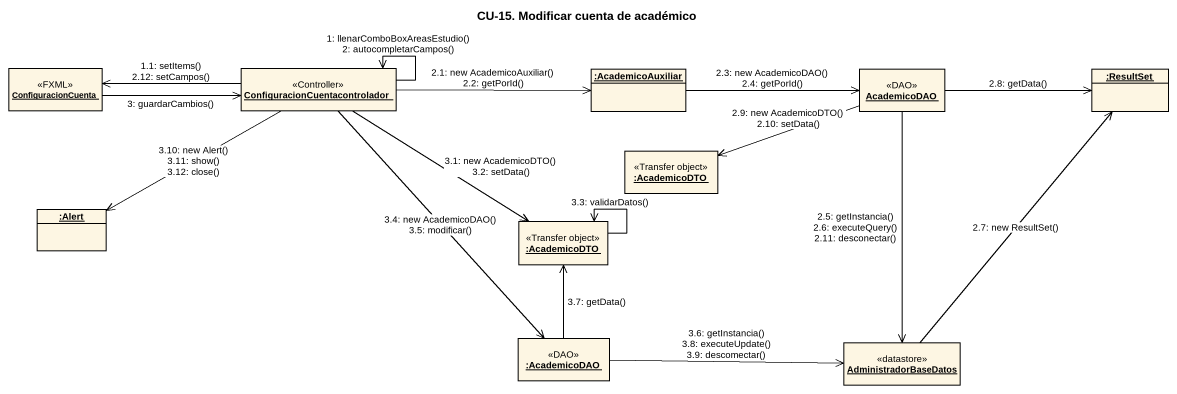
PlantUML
@startuml
title CU-15. Modificar cuenta de académico
hide circle
hide empty members
object ConfiguracionCuenta <<FXML>>
object "ConfiguracionCuentacontrolador" as ConfiguracionCuentacontrolad <<Controller>>
object ":AcademicoAuxiliar" as AcademicoAuxiliar
object AcademicoDAO <<DAO>>
object ":ResultSet" as ResultSet
object ":AcademicoDTO" as AcademicoDTO <<Transfer object>>
object ":Alert" as Alert
object ":AcademicoDTO" as AcademicoDTO_2 <<Transfer object>>
object ":AcademicoDAO" as AcademicoDAO_2 <<DAO>>
object AdministradorBaseDatos <<datastore>>
ConfiguracionCuentacontrolad --> ConfiguracionCuentacontrolad : 1: llenarComboBoxAreasEstudio()\n2: autocompletarCampos()
ConfiguracionCuentacontrolad -left-> ConfiguracionCuenta : 1.1: setItems()\n2.12: setCampos()
ConfiguracionCuentacontrolad -right-> AcademicoAuxiliar : 2.1: new AcademicoAuxiliar()\n2.2: getPorId()
AcademicoAuxiliar -right-> AcademicoDAO : 2.3: new AcademicoDAO()\n2.4: getPorId()
AcademicoDAO --> AdministradorBaseDatos : 2.5: getInstancia()\n2.6: executeQuery()\n2.11: desconectar()
AdministradorBaseDatos -up-> ResultSet : 2.7: new ResultSet()
AcademicoDAO -right-> ResultSet : 2.8: getData()
AcademicoDAO -left-> AcademicoDTO : 2.9: new AcademicoDTO()\n2.10: setData()
ConfiguracionCuenta -right-> ConfiguracionCuentacontrolad : 3: guardarCambios()
ConfiguracionCuentacontrolad --> AcademicoDTO_2 : 3.1: new AcademicoDTO()\n3.2: setData()
AcademicoDTO_2 --> AcademicoDTO_2 : 3.3: validarDatos()
ConfiguracionCuentacontrolad --> AcademicoDAO_2 : 3.4: new AcademicoDAO()\n3.5: modificar()
AcademicoDAO_2 -right-> AdministradorBaseDatos : 3.6: getInstancia()\n3.8: executeUpdate()\n3.9: descomectar()
AcademicoDAO_2 -up-> AcademicoDTO_2 : 3.7: getData()
ConfiguracionCuentacontrolad -left-> Alert : 3.10: new Alert()\n3.11: show()\n3.12: close()
@enduml
